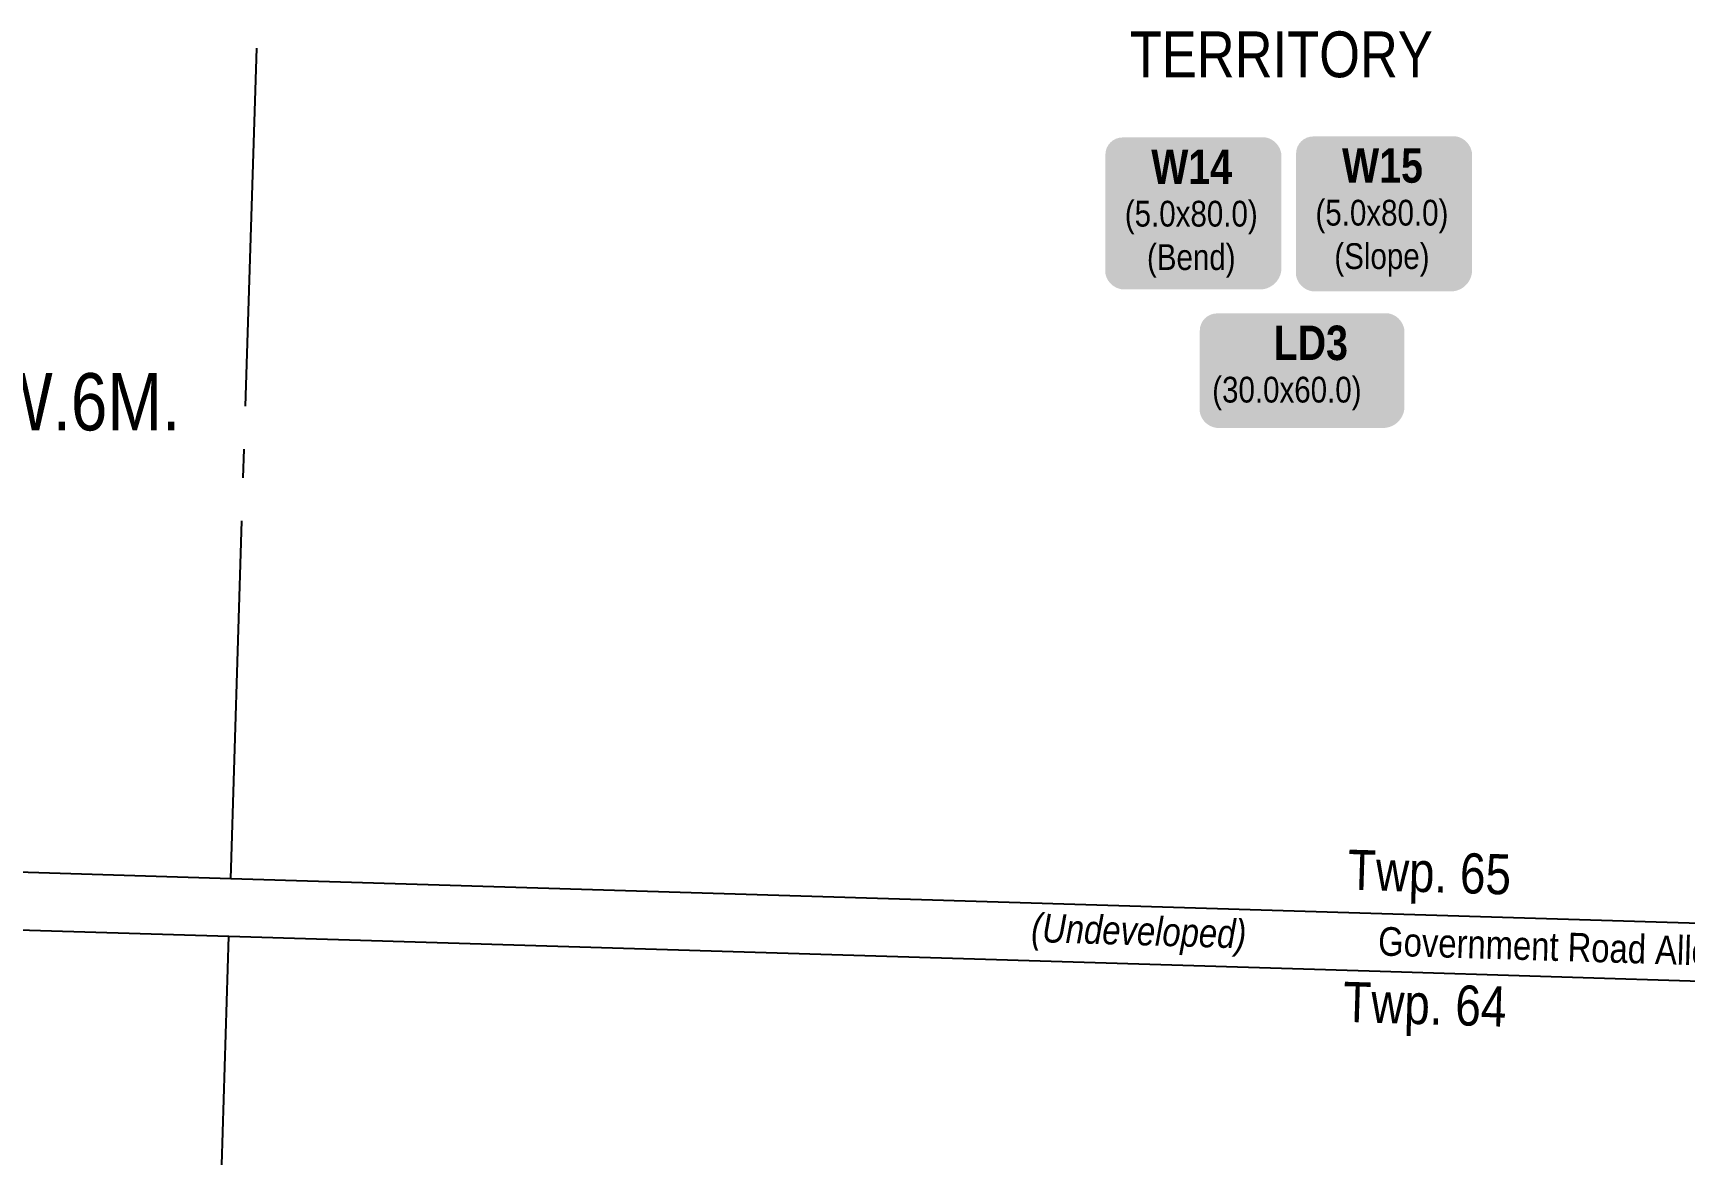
# Model space of a CAD drawing. Extents: x 355004 to 366534, y 6048595 to 6058688.
# Drawn here: x 358023 to 358600, y 6051176 to 6051571 of the extents above; entities that cross this region are included whole.
import ezdxf
from ezdxf.enums import TextEntityAlignment as Align

# ---------------------------------------------------------------- set-up
doc = ezdxf.new("R2010")
doc.units = 0
doc.header["$LTSCALE"] = 5
doc.linetypes.add('foc-QUARTERLINE', pattern=[33, 25, -3, 2, -3])
for name, color, linetype in [('C-SYMBOL', 7, 'Continuous'), ('D-TXT', 6, 'Continuous'), ('L-QSEC', 8, 'foc-QUARTERLINE'), ('L-ROAD-T', 7, 'Continuous'), ('L-SEC', 7, 'Continuous'), ('L-UNS-T', 3, 'Continuous'), ('P-TEMP-BLOCKS', 250, 'Continuous')]:
    doc.layers.add(name, color=color, linetype=linetype)
doc.layers.add('T-TEXT', color=48, linetype='Continuous', lineweight=18)
doc.styles.add('175L', font='ARIALN.TTF', dxfattribs={"height": 20})
doc.styles.add('80', font='ARIALN.TTF', dxfattribs={"height": 10})
doc.styles.add('80L', font='ARIALN.TTF', dxfattribs={"height": 10})
doc.styles.add('80LS', font='ARIALNI.TTF', dxfattribs={"height": 10})
doc.styles.add('BOLD', font='ARIALNB.TTF')

# ---------------------------------------------------------------- blocks, each defined once
blk = doc.blocks.new('*U438')
at = {"true_color": 0x99e6ff}
h = blk.add_hatch(color=141, dxfattribs=at)
edge = h.paths.add_edge_path()
edge.add_line((-29, -20), (29, -20))
edge.add_arc((29, -14), 6, 270, 360)
edge.add_line((35, -14), (35, 12.5))
edge.add_arc((29, 12.5), 6, 0, 90)
edge.add_line((29, 18.5), (-29, 18.5))
edge.add_arc((-29, 12.5), 6, 90, 180)
edge.add_line((-35, 12.5), (-35, -14))
edge.add_arc((-29, -14), 6, 180, 270)
at = {"color": 250, "flags": 128}
blk.add_lwpolyline([(-29, -20, 3, 3, 0), (29, -20, 3, 3, 0.414214), (35, -14, 3, 3, 0), (35, 12.5, 3, 0, 0.414214), (29, 18.5, 0, 0, 0), (-29, 18.5, 0, 0, 0.414214), (-35, 12.5, 0, 0, 0), (-35, -14, 0, 3, 0.414214)], format="xyseb", close=True, dxfattribs=at)
at = {"flags": 128}
blk.add_lwpolyline([(-23.08, -6.02, 0, 7.5, 0), (0, 0, 0, 0, 0)], format="xyseb", dxfattribs=at)
at = {"color": 250}
for tag, p, height, style in [('TEMP_AREA_W1_001', (-9.21, 2.24), 12, 'BOLD'), ('ENTER_TEXT_001', (-30.66, -12.62), 9, '80')]:
    blk.add_attdef(tag, p, '', height=height, dxfattribs=dict(at, style=style))
blk = doc.blocks.new('*U439')
at = {"true_color": 0x99e6ff}
h = blk.add_hatch(color=141, dxfattribs=at)
edge = h.paths.add_edge_path()
edge.add_line((-24, -34.13), (24, -34.13))
edge.add_arc((24, -28.13), 6, 270, 360)
edge.add_line((30, -28.13), (30, 12.5))
edge.add_arc((24, 12.5), 6, 0, 90)
edge.add_line((24, 18.5), (-24, 18.5))
edge.add_arc((-24, 12.5), 6, 90, 180)
edge.add_line((-30, 12.5), (-30, -28.13))
edge.add_arc((-24, -28.13), 6, 180, 270)
at = {"color": 250, "flags": 128}
blk.add_lwpolyline([(-24, -34.13, 3, 3, 0), (24, -34.13, 3, 3, 0.414214), (30, -28.13, 3, 3, 0), (30, 12.5, 3, 0, 0.414214), (24, 18.5, 0, 0, 0), (-24, 18.5, 0, 0, 0.414214), (-30, 12.5, 0, 0, 0), (-30, -28.13, 0, 3, 0.414214)], format="xyseb", close=True, dxfattribs=at)
at = {"flags": 128}
blk.add_lwpolyline([(-3.75, -8.28, 0, 7.5, 0), (0, 0, 0, 0, 0)], format="xyseb", dxfattribs=at)
at = {"color": 250}
for tag, p, height, style in [('TEMP_AREA_W1_001', (-9.21, 2.24), 12, 'BOLD'), ('ENTER_TEXT_001', (-30.66, -12.62), 9, '80')]:
    blk.add_attdef(tag, p, '', height=height, dxfattribs=dict(at, style=style))
blk = doc.blocks.new('*U447')
at = {"true_color": 0x99e6ff}
h = blk.add_hatch(color=141, dxfattribs=at)
edge = h.paths.add_edge_path()
edge.add_line((-24, -33.07), (24, -33.07))
edge.add_arc((24, -27.07), 6, 270, 360)
edge.add_line((30, -27.07), (30, 12.5))
edge.add_arc((24, 12.5), 6, 0, 90)
edge.add_line((24, 18.5), (-24, 18.5))
edge.add_arc((-24, 12.5), 6, 90, 180)
edge.add_line((-30, 12.5), (-30, -27.07))
edge.add_arc((-24, -27.07), 6, 180, 270)
at = {"color": 250, "flags": 128}
blk.add_lwpolyline([(-24, -33.07, 3, 3, 0), (24, -33.07, 3, 3, 0.414214), (30, -27.07, 3, 3, 0), (30, 12.5, 3, 0, 0.414214), (24, 18.5, 0, 0, 0), (-24, 18.5, 0, 0, 0.414214), (-30, 12.5, 0, 0, 0), (-30, -27.07, 0, 3, 0.414214)], format="xyseb", close=True, dxfattribs=at)
at = {"flags": 128}
blk.add_lwpolyline([(11.31, -19.84, 0, 7.5, 0), (0, 0, 0, 0, 0)], format="xyseb", dxfattribs=at)
at = {"color": 250}
for tag, p, height, style in [('TEMP_AREA_W1_001', (-9.21, 2.24), 12, 'BOLD'), ('ENTER_TEXT_001', (-30.66, -12.62), 9, '80')]:
    blk.add_attdef(tag, p, '', height=height, dxfattribs=dict(at, style=style))

msp = doc.modelspace()

# ---------------------------------------------------------------- linework, layer by layer
at = {"layer": 'L-QSEC'}
for p, q in [((358091.787, 6051276.158), (358115.697, 6052040.12)), ((358088.665, 6051176.24), (358091.158, 6051256.058))]:
    msp.add_line(p, q, dxfattribs=at)
at = {"layer": 'L-SEC'}
for p, q in [((358091.787, 6051276.158), (357689.783, 6051288.396)), ((358493.786, 6051263.922), (358091.787, 6051276.158)), ((357689.152, 6051268.296), (358091.158, 6051256.058)), ((358895.785, 6051251.686), (358493.786, 6051263.922)), ((358091.158, 6051256.058), (358493.158, 6051243.822)), ((358493.158, 6051243.822), (358895.16, 6051231.585))]:
    msp.add_line(p, q, dxfattribs=at)

# ---------------------------------------------------------------- block references
at = {"layer": 'P-TEMP-BLOCKS'}
ref = msp.add_blockref('*U447', (358427.224, 6051516.4), dxfattribs=dict(at, xscale=0.99966497, yscale=0.99966497, zscale=0.99966497))
ref.add_attrib('TEMP_AREA_W1_001', 'W14', (358413.236, 6051518.643), dxfattribs={"layer": '0', "color": 250, "height": 11.996, "style": 'BOLD'})
ref.add_attrib('ENTER_TEXT_001', '(5.0x80.0)', (358404.023, 6051503.781), dxfattribs={"layer": '0', "color": 250, "height": 8.997, "style": '80'})
ref.add_attrib('ENTER_TEXT_002', '(Bend)', (358411.762, 6051488.632), dxfattribs={"layer": '0', "color": 250, "height": 8.997, "style": '80'})
ref = msp.add_blockref('*U439', (358493.809, 6051516.748), dxfattribs=dict(at, xscale=0.99966497, yscale=0.99966497, zscale=0.99966497))
ref.add_attrib('TEMP_AREA_W1_001', 'W15', (358479.87, 6051519.094), dxfattribs={"layer": '0', "color": 250, "height": 11.996, "style": 'BOLD'})
ref.add_attrib('ENTER_TEXT_001', '(5.0x80.0)', (358470.608, 6051504.129), dxfattribs={"layer": '0', "color": 250, "height": 8.997, "style": '80'})
ref.add_attrib('ENTER_TEXT_002', '(Slope)', (358477.202, 6051488.974), dxfattribs={"layer": '0', "color": 250, "height": 8.997, "style": '80'})
at = {"layer": 'P-TEMP-BLOCKS', "xscale": 0.99966497, "yscale": 0.99966497, "zscale": 0.99966497}
msp.add_blockref('*U438', (358465.195, 6051454.976), dxfattribs=at).add_auto_attribs({'TEMP_AREA_W1_001': 'LD3', 'ENTER_TEXT_001': '(30.0x60.0)'})

# ---------------------------------------------------------------- texts
at = {"layer": 'C-SYMBOL', "color": 3, "insert": (357897.88, 6051452.626), "char_height": 19.9933, "width": 354.3734, "attachment_point": 2, "style": '175L', "bg_fill": 3, "box_fill_scale": 1.15, "bg_fill_color": 256, "bg_fill_true_color": 256, "bg_fill_transparency": 0}
msp.add_mtext('Theor. S.W.1/4 Sec. 6-65-8-W.6M.', dxfattribs=at)
at = {"layer": 'D-TXT', "color": 3, "char_height": 13.9953, "attachment_point": 1, "rotation": 358.256372, "style": '80L'}
for s, insert in [('Twp. 65', (358482.129, 6051286.322)), ('Twp. 64', (358480.504, 6051240.204))]:
    msp.add_mtext_dynamic_manual_height_columns(s, width=56.37895, gutter_width=47.484, heights=[0], dxfattribs=dict(at, insert=insert))
at = {"layer": 'L-ROAD-T', "style": '80L'}
msp.add_text('Government Road Allowance', height=9.99665, rotation=358.256522, dxfattribs=at).set_placement((358566.953, 6051252.093), align=Align.MIDDLE_CENTER)
at = {"layer": 'L-UNS-T', "color": 3, "insert": (358458.664, 6051577.113), "char_height": 15.99464, "attachment_point": 5, "style": '80L'}
msp.add_mtext_dynamic_manual_height_columns('UNSURVEYED TERRITORY', width=126.3714, gutter_width=47.484, heights=[0], dxfattribs=at)
at = {"layer": 'T-TEXT', "style": '80LS'}
msp.add_text('(Undeveloped)', height=9.99665, rotation=358.256522, dxfattribs=at).set_placement((358408.921, 6051257.936), align=Align.MIDDLE_CENTER)

doc.saveas('drawing.dxf')
